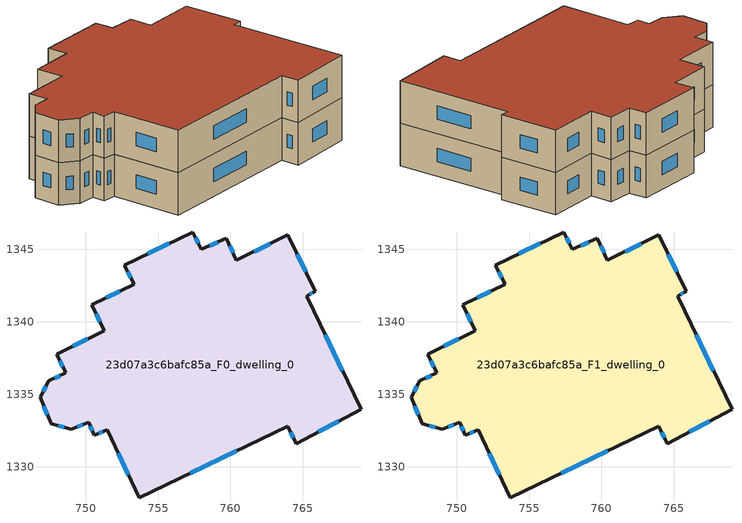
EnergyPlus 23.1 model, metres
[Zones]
23d07a3c6bafc85a_F0_dwelling_0
 floor ground (EU_floor_Construction): 763.95,1346.01 765.86,1342.11 765.26,1341.79 769.01,1333.95 764.54,1331.59 763.96,1332.78 753.71,1327.84 751.49,1332.54 750.58,1332.18 750.2,1333.08 749.02,1332.58 747.62,1332.96 746.85,1334.8 747.46,1335.93 748.64,1336.47 748,1337.75 751.29,1339.39 750.42,1341.17 753.35,1342.61 752.68,1343.92 757.39,1346.2 757.99,1345 759.73,1345.77 760.41,1344.25 z0
 wall outside (EU_wall_Construction): 759.73,1345.77 757.99,1345 757.39,1346.2 752.68,1343.92 753.35,1342.61 750.42,1341.17 751.29,1339.39 748,1337.75 748.64,1336.47 747.46,1335.93 746.85,1334.8 747.62,1332.96 749.02,1332.58 750.2,1333.08 750.58,1332.18 751.49,1332.54 753.71,1327.84 763.96,1332.78 764.54,1331.59 769.01,1333.95 765.26,1341.79 765.86,1342.11 763.95,1346.01 760.41,1344.25 759.73,1345.77 z0:3
 window (EU_Window_Construction): 759.13,1345.51 758.58,1345.27 / 760.18,1344.77 759.96,1345.25 / 762.74,1345.41 761.63,1344.85 / 765.21,1343.44 764.61,1344.67 / 765.46,1341.9 765.66,1342 / 767.73,1336.64 766.54,1339.1 / 766.07,1332.4 767.48,1333.14 / 764.16,1332.37 764.34,1332 / 757.22,1329.53 760.45,1331.09 / 752.25,1330.93 752.95,1329.45 / 750.89,1332.3 751.18,1332.41 / 750.33,1332.77 750.45,1332.49 / 749.42,1332.75 749.79,1332.91 / 748.1,1332.83 748.54,1332.71 / 747.11,1334.17 747.35,1333.59 / 747.25,1335.54 747.06,1335.19 / 748.24,1336.29 747.86,1336.12 / 748.22,1337.32 748.42,1336.91 / 750.16,1338.83 749.12,1338.31 / 750.72,1340.56 750.99,1340 / 752.34,1342.11 751.42,1341.66 / 752.91,1343.47 753.12,1343.06 / 755.77,1345.42 754.29,1344.7 / 757.78,1345.41 757.59,1345.79 z1.03:1.97
23d07a3c6bafc85a_F1_dwelling_0
 floor to 23d07a3c6bafc85a_F0_dwelling_0 (EU_floor_Construction): 763.95,1346.01 765.86,1342.11 765.26,1341.79 769.01,1333.95 764.54,1331.59 763.96,1332.78 753.71,1327.84 751.49,1332.54 750.58,1332.18 750.2,1333.08 749.01,1332.58 747.62,1332.96 746.85,1334.8 747.45,1335.93 748.64,1336.47 748,1337.75 751.29,1339.39 750.42,1341.17 753.35,1342.61 752.68,1343.92 757.39,1346.2 757.99,1345 759.73,1345.77 760.41,1344.25 z3
 wall outside (EU_wall_Construction): 759.73,1345.77 757.99,1345 757.39,1346.2 752.68,1343.92 753.35,1342.61 750.42,1341.17 751.29,1339.39 748,1337.75 748.64,1336.47 747.46,1335.93 746.85,1334.8 747.62,1332.96 749.02,1332.58 750.2,1333.08 750.58,1332.18 751.49,1332.54 753.71,1327.84 763.96,1332.78 764.54,1331.59 769.01,1333.95 765.26,1341.79 765.86,1342.11 763.95,1346.01 760.41,1344.25 759.73,1345.77 z3:6
 window (EU_Window_Construction): 759.13,1345.51 758.58,1345.27 / 760.18,1344.77 759.96,1345.25 / 762.74,1345.41 761.63,1344.85 / 765.21,1343.44 764.61,1344.67 / 765.46,1341.9 765.66,1342 / 767.73,1336.64 766.54,1339.1 / 766.07,1332.4 767.48,1333.14 / 764.16,1332.37 764.34,1332 / 757.22,1329.53 760.45,1331.09 / 752.25,1330.93 752.95,1329.45 / 750.89,1332.3 751.18,1332.41 / 750.33,1332.77 750.45,1332.49 / 749.42,1332.75 749.79,1332.91 / 748.1,1332.83 748.54,1332.71 / 747.11,1334.17 747.35,1333.59 / 747.25,1335.54 747.06,1335.19 / 748.24,1336.29 747.86,1336.12 / 748.22,1337.32 748.42,1336.91 / 750.16,1338.83 749.12,1338.31 / 750.72,1340.56 750.99,1340 / 752.34,1342.11 751.42,1341.66 / 752.91,1343.47 753.12,1343.06 / 755.77,1345.42 754.29,1344.7 / 757.78,1345.41 757.59,1345.79 z4.03:4.97
 roof outside (EU_roof_Construction): 764.54,1331.59 769.01,1333.95 765.26,1341.79 765.86,1342.11 763.95,1346.01 760.41,1344.25 759.73,1345.77 757.99,1345 757.39,1346.2 752.68,1343.92 753.35,1342.61 750.42,1341.17 751.29,1339.39 748,1337.75 748.64,1336.47 747.46,1335.93 746.85,1334.8 747.62,1332.96 749.02,1332.58 750.2,1333.08 750.58,1332.18 751.49,1332.54 753.71,1327.84 763.96,1332.78 z6
[Building]
EU S2 Campaign: North Axis=0; Terrain=City; Solar Distribution=FullExterior
[Site:Location]
Helsinki-Vantaa.AP: Latitude=60.317; Longitude=24.963; Time Zone=2; Elevation=54.6
[SizingPeriod:WeatherFileDays]
AnnualSizingPeriod: Begin Month=1; Begin Day of Month=1; End Month=12; End Day of Month=31; Day of Week for Start Day=Monday; Use Weather File Daylight Saving Period=No; Use Weather File Rain and Snow Indicators=No
[MATERIAL]
EU_InternalMass_Material: Roughness=MediumRough; Thickness=0.1; Conductivity=1; Density=1800; Specific Heat=900; Thermal Absorptance=0.9; Solar Absorptance=0.7; Visible Absorptance=0.7
[MATERIAL:NOMASS] Roughness=MediumRough; Thermal Absorptance=0.9; Solar Absorptance=0.7; Visible Absorptance=0.7
Name | Thermal Resistance
EU_wall_NoMass; EU_floor_NoMass | 1.89348
EU_roof_NoMass | 2.09636
[WINDOWMATERIAL:SIMPLEGLAZINGSYSTEM]
EU_Window_SimpleGlazing: UFactor=2.80248; Solar Heat Gain Coefficient=0.8; Visible Transmittance=0.8
[CONSTRUCTION]
EU_wall_Construction: EU_wall_NoMass
EU_roof_Construction: EU_roof_NoMass
EU_floor_Construction: EU_floor_NoMass
EU_Window_Construction: EU_Window_SimpleGlazing
EU_InternalMass_Construction: EU_InternalMass_Material
[ZONE] Type=1; Multiplier=1; Ceiling Height=autocalculate; Floor Area=autocalculate; Part of Total Floor Area=Yes
Name | Volume
23d07a3c6bafc85a_F0_dwelling_0 | 722.183
23d07a3c6bafc85a_F1_dwelling_0 | 722.182
[INTERNALMASS] Construction=EU_InternalMass_Construction; Surface Area=240.728
Name | Zone or ZoneList
23d07a3c6bafc85a_F0_dwelling_0_EU_InternalMass | 23d07a3c6bafc85a_F0_dwelling_0
23d07a3c6bafc85a_F1_dwelling_0_EU_InternalMass | 23d07a3c6bafc85a_F1_dwelling_0
[OTHEREQUIPMENT] Fuel Type=Electricity; Design Level Calculation Method=Watts/Area; Power per Zone Floor Area=1; Fraction Latent=0; Fraction Radiant=0; Fraction Lost=0; Carbon Dioxide Generation Rate=0; EndUse Subcategory=EU_Step8_InternalGains
Name | Zone or ZoneList or Space or SpaceList | Schedule
EU_Step8_InternalGain_23d07a3c6bafc85a_F0_dwelling_0_f000 | 23d07a3c6bafc85a_F0_dwelling_0 | EU_Step8_GainSchedule_23d07a3c6bafc85a_F0_dwelling_0_f000
EU_Step8_InternalGain_23d07a3c6bafc85a_F1_dwelling_0_f000 | 23d07a3c6bafc85a_F1_dwelling_0 | EU_Step8_GainSchedule_23d07a3c6bafc85a_F1_dwelling_0_f000
[ZONEVENTILATION:DESIGNFLOWRATE] Schedule=EU_AlwaysOn; Design Flow Rate Calculation Method=AirChanges/Hour; Air Changes per Hour=0.681454; Ventilation Type=Natural; Fan Pressure Rise=0; Fan Total Efficiency=1; Constant Term Coefficient=1; Temperature Term Coefficient=0; Velocity Term Coefficient=0; Velocity Squared Term Coefficient=0; Minimum Indoor Temperature=-100; Maximum Indoor Temperature=100; Delta Temperature=-100; Minimum Outdoor Temperature=-100; Maximum Outdoor Temperature=100; Maximum Wind Speed=40
Name | Zone or ZoneList or Space or SpaceList
EU_ConstantAir_23d07a3c6bafc85a_F0_dwelling_0 | 23d07a3c6bafc85a_F0_dwelling_0
EU_ConstantAir_23d07a3c6bafc85a_F1_dwelling_0 | 23d07a3c6bafc85a_F1_dwelling_0
[HVACTEMPLATE:THERMOSTAT] Constant Heating Setpoint=20; Constant Cooling Setpoint=50
EU_HeatOnly_23d07a3c6bafc85a_F0_dwelling_0; EU_HeatOnly_23d07a3c6bafc85a_F1_dwelling_0
[HVACTEMPLATE:ZONE:IDEALLOADSAIRSYSTEM] System Availability Schedule=EU_AlwaysOn; Maximum Heating Supply Air Temperature=50; Minimum Cooling Supply Air Temperature=13; Maximum Heating Supply Air Humidity Ratio=0.0156; Minimum Cooling Supply Air Humidity Ratio=0.0077; Heating Limit=NoLimit; Cooling Limit=NoLimit; Heating Availability Schedule=EU_AlwaysOn; Cooling Availability Schedule=EU_CoolingOff; Dehumidification Control Type=ConstantSensibleHeatRatio; Cooling Sensible Heat Ratio=0.7; Dehumidification Setpoint=60; Humidification Control Type=None; Humidification Setpoint=30; Outdoor Air Method=None; Outdoor Air Flow Rate per Person=0.00944; Outdoor Air Flow Rate per Zone Floor Area=0; Outdoor Air Flow Rate per Zone=0; Demand Controlled Ventilation Type=None; Outdoor Air Economizer Type=NoEconomizer; Heat Recovery Type=None; Sensible Heat Recovery Effectiveness=0.7; Latent Heat Recovery Effectiveness=0.65
Name | Template Thermostat
23d07a3c6bafc85a_F0_dwelling_0 | EU_HeatOnly_23d07a3c6bafc85a_F0_dwelling_0
23d07a3c6bafc85a_F1_dwelling_0 | EU_HeatOnly_23d07a3c6bafc85a_F1_dwelling_0
[SIZING:ZONE] Zone Cooling Design Supply Air Temperature Input Method=SupplyAirTemperature; Zone Cooling Design Supply Air Temperature=13; Zone Heating Design Supply Air Temperature Input Method=SupplyAirTemperature; Zone Heating Design Supply Air Temperature=50; Zone Cooling Design Supply Air Humidity Ratio=0.008; Zone Heating Design Supply Air Humidity Ratio=0.008; Cooling Design Air Flow Method=DesignDay; Cooling Design Air Flow Rate=0; Cooling Minimum Air Flow per Zone Floor Area=0.000762; Cooling Minimum Air Flow=0; Cooling Minimum Air Flow Fraction=0.2; Heating Design Air Flow Method=DesignDay; Heating Design Air Flow Rate=0; Heating Maximum Air Flow per Zone Floor Area=0.002032; Heating Maximum Air Flow=0.141576; Heating Maximum Air Flow Fraction=0.3; Account for Dedicated Outdoor Air System=No; Dedicated Outdoor Air System Control Strategy=NeutralSupplyAir; Dedicated Outdoor Air Low Setpoint Temperature for Design=autosize; Dedicated Outdoor Air High Setpoint Temperature for Design=autosize; Zone Load Sizing Method=Sensible Load Only No Latent Load; Zone Latent Cooling Design Supply Air Humidity Ratio Input Method=HumidityRatioDifference; Zone Cooling Design Supply Air Humidity Ratio Difference=0.005; Zone Latent Heating Design Supply Air Humidity Ratio Input Method=HumidityRatioDifference; Zone Humidification Design Supply Air Humidity Ratio Difference=0.005
23d07a3c6bafc85a_F0_dwelling_0; 23d07a3c6bafc85a_F1_dwelling_0
[SCHEDULE:CONSTANT]
Name | Hourly Value
EU_AlwaysOn | 1
EU_CoolingOff | 0
[SCHEDULE:FILE] Column Number=1; Rows to Skip at Top=0; Number of Hours of Data=8760; Column Separator=Comma; Interpolate to Timestep=No; Minutes per Item=60; Adjust Schedule for Daylight Savings=Yes
Name | File
EU_Step8_GainSchedule_23d07a3c6bafc85a_F0_dwelling_0_f000 | ../../schedules/23d07a3c6bafc85a/23d07a3c6bafc85a_F0_dwelling_0_f000_gain.csv
EU_Step8_GainSchedule_23d07a3c6bafc85a_F1_dwelling_0_f000 | ../../schedules/23d07a3c6bafc85a/23d07a3c6bafc85a_F1_dwelling_0_f000_gain.csv
